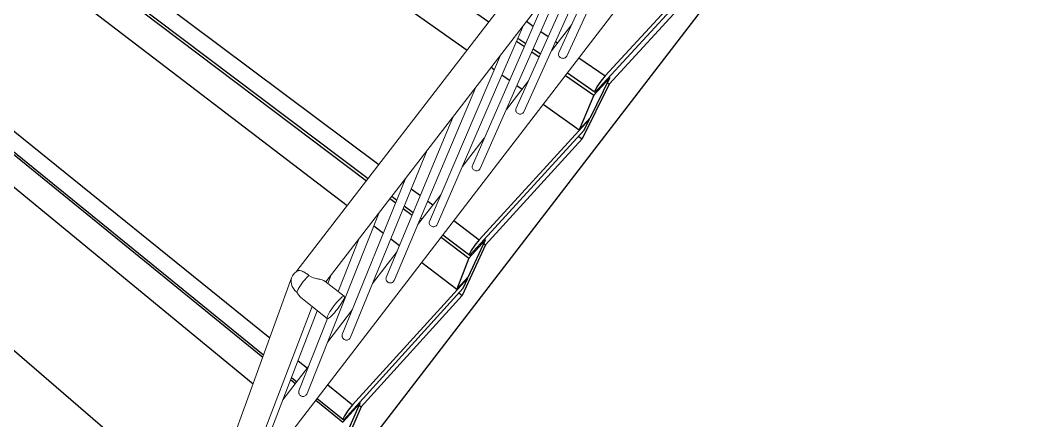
# Model space of a CAD drawing. Header units: millimetres. Extents: x 14140 to 38780, y -11415 to 1223.
# Drawn here: x 34342 to 38316, y -8061 to -6491 of the extents above; entities that cross this region are included whole.
import ezdxf

# ---------------------------------------------------------------- set-up
doc = ezdxf.new("R2010")
doc.units = ezdxf.units.MM
doc.header["$MEASUREMENT"] = 0
doc.layers.add('NewA-Ee_35_10-M_StairsInternal', color=7, linetype='Continuous')
doc.layers.add('NewA-Ss_25_15_60_05-M_BalustradeAndGuardingSystems', color=7, linetype='Continuous')

# ---------------------------------------------------------------- blocks, each defined once
blk = doc.blocks.new('Section Elem_10_2', base_point=(32826.8, -4960.2))
at = {"layer": 'NewA-Ee_35_10-M_StairsInternal', "linetype": 'Continuous'}
blk.add_line((33661.4, -7220.4), (35066.9, -8431.4), dxfattribs=at)
blk = doc.blocks.new('Section Elem_11_2', base_point=(32826.8, -4960.2))
at = {"layer": 'NewA-Ee_35_10-M_StairsInternal', "linetype": 'Continuous'}
for p, q in [((35593.6, -8297.6), (37814.2, -5412.3)), ((34856, -5571.2), (36179.8, -6497.2)), ((34822, -5706.1), (36094.1, -6608.3)), ((34452.6, -6086.1), (35748.3, -7056.5)), ((34406.7, -6144.7), (35699.2, -7120.2)), ((34413.1, -6136.5), (35706, -7111.3)), ((34381.5, -6268.3), (35624.3, -7217.3)), ((37048.7, -6261.5), (36635.2, -6709.3)), ((36596.5, -6772.9), (37025.1, -6308)), ((37013.3, -6346.9), (36650.7, -6741.1)), ((36326.7, -6495.3), (36353.8, -6514.1)), ((36383.6, -6534.8), (36412.3, -6554.7)), ((36287.9, -6572.8), (36318.6, -6594.3)), ((36293.1, -6560.9), (36323.9, -6582.4)), ((36441.2, -6574.7), (36448.8, -6580)), ((36348.1, -6614.9), (36376.5, -6634.8)), ((36353.4, -6603.1), (36381.8, -6622.9)), ((33997.3, -6667.2), (35320.4, -7736.1)), ((36188.3, -6675), (36200.8, -6683.9)), ((36532.8, -6638.3), (36635.2, -6709.3)), ((33959, -6716), (35296, -7803)), ((36230.7, -6705.2), (36260.8, -6726.5)), ((36479.9, -6707.1), (36591.1, -6784.9)), ((36487.7, -6696.9), (36596.5, -6772.9)), ((36635.2, -6709.3), (36618.5, -6729.6)), ((36650, -6714.9), (36653.4, -6717.3)), ((33954.2, -6722.2), (35293, -7811.4)), ((36289.7, -6747), (36309.5, -6761)), ((36650.7, -6741.1), (36545.7, -6956.2)), ((36577.6, -6872.9), (36653.4, -6717.3)), ((36653.4, -6717.3), (36591.1, -6784.9)), ((36603.2, -6752.1), (36594.9, -6768.5)), ((36618.5, -6729.6), (36603.2, -6752.1)), ((36644.1, -6736.5), (36650.7, -6741.1)), ((36591.1, -6784.9), (36534.2, -6920.3)), ((36594.9, -6768.5), (36596.5, -6772.9)), ((33938.2, -6834.2), (35254.8, -7916)), ((36393, -6820.2), (36534.2, -6920.3)), ((36534.2, -6920.3), (36577.6, -6872.9)), ((36574.6, -6879.2), (36142.1, -7351.4)), ((36553.6, -6922.4), (36574.6, -6879.2)), ((36572.9, -6878.1), (36574.6, -6879.2)), ((36105.4, -7412.5), (36553.6, -6922.4)), ((36531.7, -6946.3), (36545.7, -6956.2)), ((36545.7, -6956.2), (36166.8, -7371.4)), ((35840.9, -7125.8), (35845.6, -7129.4)), ((35875.4, -7151.7), (35910.9, -7178.3)), ((35791.5, -7189.9), (35814.1, -7207)), ((35798.4, -7181), (35818.5, -7196.2)), ((35843.6, -7229.2), (35878.6, -7255.7)), ((35848, -7218.4), (35883.1, -7244.9)), ((35939.6, -7199.7), (35960.1, -7215.1)), ((35911.5, -7266.2), (35917.3, -7270.6)), ((35728.6, -7297), (35766.1, -7325.6)), ((35906.9, -7277), (35910.4, -7279.7)), ((36042.1, -7276.5), (36142.1, -7351.4)), ((35795, -7347.6), (35829.4, -7373.9)), ((35992.2, -7341.4), (36100.8, -7423.4)), ((35999.2, -7332.4), (36105.4, -7412.5)), ((36142.1, -7351.4), (36125, -7372.2)), ((36162.8, -7349.7), (36166, -7352.1)), ((36166.8, -7371.4), (36074.7, -7569.9)), ((36099.6, -7495.7), (36166, -7352.1)), ((36166, -7352.1), (36100.8, -7423.4)), ((36125, -7372.2), (36110, -7394.2)), ((36159.6, -7366), (36166.8, -7371.4)), ((36100.8, -7423.4), (36054.2, -7545.6)), ((36110, -7394.2), (36102.6, -7409.5)), ((36102.6, -7409.5), (36105.4, -7412.5)), ((35916.3, -7440.3), (36054.2, -7545.6)), ((36096.9, -7501.5), (35645.2, -7998.4)), ((36054.2, -7545.6), (36099.6, -7495.7)), ((36078.5, -7541.3), (36096.9, -7501.5)), ((36095.4, -7500.4), (36096.9, -7501.5)), ((35610.6, -8056.9), (36078.5, -7541.3)), ((36074.7, -7569.9), (35679.2, -8006.4)), ((36061.7, -7559.9), (36074.7, -7569.9)), ((35431.2, -7825.6), (35467.7, -7855)), ((35402.4, -7900.4), (35421.1, -7915.6)), ((35405.6, -7892), (35426.2, -7908.8)), ((35547.7, -7919.7), (35645.2, -7998.4)), ((35500.9, -7980.5), (35606.8, -8066.7)), ((35506.1, -7973.8), (35606.6, -8055.4)), ((35679.2, -8006.4), (35600.3, -8188.1)), ((35674.8, -7991.8), (35606.8, -8066.7)), ((35627.7, -8019.8), (35613, -8041.4)), ((35618, -8123.1), (35674.8, -7991.8)), ((35645.2, -7998.4), (35627.7, -8019.8)), ((35671.3, -8000), (35679.2, -8006.4)), ((35671.9, -7989.3), (35674.8, -7991.8)), ((35613, -8041.4), (35606.6, -8055.4)), ((35606.6, -8055.4), (35610.6, -8056.9))]:
    blk.add_line(p, q, dxfattribs=at)
blk = doc.blocks.new('Section Elem_14_2', base_point=(32826.8, -4960.2))
at = {"layer": 'NewA-Ss_25_15_60_05-M_BalustradeAndGuardingSystems', "color": 6, "linetype": 'Continuous', "lineweight": 13}
for p, q in [((38214.3, -3860), (35427.1, -7472.9)), ((38316.1, -3913.9), (35540, -7516.3)), ((37541.8, -5325.8), (35206.2, -8363.9)), ((36875.2, -5783.6), (36484.9, -6631.4)), ((36775.9, -5912.5), (36454.4, -6617.8)), ((36689.8, -6024.1), (36316.9, -6849.8)), ((36593.7, -6148.9), (36286.7, -6835.9)), ((36501.1, -6269), (36145.9, -7072.1)), ((36408.2, -6389.6), (36114.7, -7060.6)), ((36314.7, -6510.9), (35978.4, -7288.7)), ((36504.9, -6507.2), (36424.5, -6611.5)), ((36224.9, -6627.5), (35946.1, -7279.8)), ((36452.5, -6625.9), (36452.6, -6623.2)), ((36453, -6628.5), (36452.5, -6625.9)), ((36452.6, -6623.2), (36453.3, -6620.5)), ((36453.8, -6630.3), (36453, -6628.5)), ((36453.3, -6620.5), (36454.4, -6617.8)), ((36454, -6630.9), (36453.8, -6630.3)), ((36455.4, -6633.3), (36454, -6630.9)), ((36457.3, -6635.4), (36455.4, -6633.3)), ((36459.5, -6637.1), (36457.3, -6635.4)), ((36481.1, -6636.3), (36478.7, -6638.2)), ((36483.2, -6634.1), (36481.1, -6636.3)), ((36484.9, -6631.4), (36483.2, -6634.1)), ((36462, -6638.7), (36459.5, -6637.1)), ((36464.7, -6639.8), (36462, -6638.7)), ((36467.5, -6640.3), (36464.7, -6639.8)), ((36467.5, -6640.3), (36468.3, -6640.3)), ((36470.4, -6640.6), (36468.3, -6640.3)), ((36473.3, -6640.3), (36470.4, -6640.6)), ((36476.1, -6639.5), (36473.3, -6640.3)), ((36478.7, -6638.2), (36476.1, -6639.5)), ((36127.9, -6753.4), (35809.1, -7508.8)), ((36334.8, -6728.1), (36248.4, -6840.4)), ((36041.1, -6866), (35777, -7499.5)), ((36284.7, -6844), (36284.8, -6841.3)), ((36285.2, -6846.6), (36284.7, -6844)), ((36284.8, -6841.3), (36285.5, -6838.6)), ((36285.9, -6848.5), (36285.2, -6846.6)), ((36285.5, -6838.6), (36286.7, -6835.9)), ((36286.2, -6849.1), (36285.9, -6848.5)), ((36287.5, -6851.5), (36286.2, -6849.1)), ((36289.4, -6853.7), (36287.5, -6851.5)), ((36291.6, -6855.4), (36289.4, -6853.7)), ((36294, -6857), (36291.6, -6855.4)), ((36296.7, -6858.1), (36294, -6857)), ((36299.6, -6858.7), (36296.7, -6858.1)), ((36299.6, -6858.7), (36300.3, -6858.7)), ((36302.5, -6859), (36300.3, -6858.7)), ((36305.3, -6858.7), (36302.5, -6859)), ((36308.1, -6857.9), (36305.3, -6858.7)), ((36310.7, -6856.6), (36308.1, -6857.9)), ((36313.1, -6854.8), (36310.7, -6856.6)), ((36315.2, -6852.5), (36313.1, -6854.8)), ((36316.9, -6849.8), (36315.2, -6852.5)), ((36161.7, -6953), (36074.6, -7066.3)), ((35937.6, -7000.3), (35636.8, -7732.8)), ((36113.9, -7066.1), (36114, -7063.3)), ((36114.3, -7068.7), (36113.9, -7066.1)), ((36114, -7063.3), (36114.7, -7060.6)), ((36115.1, -7070.6), (36114.3, -7068.7)), ((36115.3, -7071.2), (36115.1, -7070.6)), ((36116.6, -7073.7), (36115.3, -7071.2)), ((36118.4, -7075.8), (36116.6, -7073.7)), ((36145.9, -7072.1), (36144.2, -7074.8)), ((35853.9, -7108.9), (35604.9, -7723.3)), ((36120.7, -7077.6), (36118.4, -7075.8)), ((36123.1, -7079.2), (36120.7, -7077.6)), ((36125.7, -7080.4), (36123.1, -7079.2)), ((36128.6, -7081), (36125.7, -7080.4)), ((36128.6, -7081), (36129.3, -7081)), ((36131.5, -7081.3), (36129.3, -7081)), ((36134.3, -7081.1), (36131.5, -7081.3)), ((36137.1, -7080.3), (36134.3, -7081.1)), ((36139.7, -7078.9), (36137.1, -7080.3)), ((36142.1, -7077.1), (36139.7, -7078.9)), ((36144.2, -7074.8), (36142.1, -7077.1)), ((35990.7, -7175.2), (35900.3, -7292.8)), ((35749.6, -7244.2), (35466.7, -7954)), ((35945.2, -7285.3), (35945.4, -7282.6)), ((35945.6, -7288), (35945.2, -7285.3)), ((35945.4, -7282.6), (35946.1, -7279.8)), ((35946.4, -7289.9), (35945.6, -7288)), ((35946.6, -7290.6), (35946.4, -7289.9)), ((35947.9, -7293.1), (35946.6, -7290.6)), ((35949.7, -7295.2), (35947.9, -7293.1)), ((35951.9, -7297.1), (35949.7, -7295.2)), ((35954.3, -7298.7), (35951.9, -7297.1)), ((35956.9, -7299.9), (35954.3, -7298.7)), ((35959.8, -7300.5), (35956.9, -7299.9)), ((35959.8, -7300.5), (35960.5, -7300.6)), ((35962.6, -7300.8), (35960.5, -7300.6)), ((35965.5, -7300.6), (35962.6, -7300.8)), ((35968.3, -7299.8), (35965.5, -7300.6)), ((35970.9, -7298.5), (35968.3, -7299.8)), ((35973.3, -7296.6), (35970.9, -7298.5)), ((35975.4, -7294.3), (35973.3, -7296.6)), ((35977.1, -7291.7), (35975.4, -7294.3)), ((35978.4, -7288.7), (35977.1, -7291.7)), ((35669.1, -7348.8), (35588.3, -7554.2)), ((35819.3, -7398), (35722.8, -7523.4)), ((35406.1, -7501), (35046, -8488.9)), ((35404, -7517.4), (35404.2, -7509)), ((35404.2, -7509), (35406.1, -7501)), ((35406.1, -7501), (35409.6, -7493.6)), ((35409.6, -7493.6), (35412.1, -7489.3)), ((35412.1, -7489.3), (35417, -7483)), ((35417, -7483), (35423.3, -7477.7)), ((35423.3, -7477.7), (35426.7, -7474.9)), ((35426.7, -7474.9), (35428.5, -7473.9)), ((35427.8, -7473.3), (35427.1, -7472.9)), ((35427.1, -7472.9), (35427.7, -7473.6)), ((35427.7, -7473.6), (35428.2, -7474)), ((35428.5, -7473.9), (35427.8, -7473.3)), ((35431.3, -7473.1), (35428.5, -7473.9)), ((35433.2, -7472.3), (35431.3, -7473.1)), ((35437, -7472.6), (35433.2, -7472.3)), ((35438.7, -7472.4), (35437, -7472.6)), ((35443.4, -7473.8), (35438.7, -7472.4)), ((35444.9, -7473.9), (35443.4, -7473.8)), ((35450.4, -7476.4), (35444.9, -7473.9)), ((35451.8, -7476.7), (35450.4, -7476.4)), ((35456, -7479.1), (35451.8, -7476.7)), ((35451.8, -7515.8), (35457.8, -7508.4)), ((35457.8, -7480.3), (35456, -7479.1)), ((35459.5, -7480.9), (35457.8, -7480.3)), ((35457.8, -7508.4), (35463.8, -7501.3)), ((35463.3, -7483.6), (35459.5, -7480.9)), ((35465.6, -7485.3), (35463.3, -7483.6)), ((35463.8, -7501.3), (35469.6, -7495)), ((35465.6, -7485.3), (35466.7, -7485.8)), ((35468.7, -7486.9), (35466.7, -7485.8)), ((35468.8, -7487), (35468.7, -7486.9)), ((35470.3, -7488.3), (35468.8, -7487)), ((35469.6, -7495), (35473.4, -7491.2)), ((35471.5, -7489.4), (35470.3, -7488.3)), ((35472.5, -7490.3), (35471.5, -7489.4)), ((35473.4, -7491.2), (35472.5, -7490.3)), ((35482.1, -7496.5), (35473.4, -7491.2)), ((35482.1, -7496.5), (35485.6, -7497.7)), ((35491.8, -7500.5), (35485.6, -7497.7)), ((35501.9, -7503.4), (35491.8, -7500.5)), ((35501.9, -7503.4), (35504, -7503.7)), ((35511.6, -7505.8), (35504, -7503.7)), ((35511.6, -7505.8), (35516.4, -7506.6)), ((35520.5, -7507.9), (35516.4, -7506.6)), ((35520.5, -7507.9), (35525.8, -7509)), ((35528, -7509.9), (35525.8, -7509)), ((35528, -7509.9), (35532.6, -7511.3)), ((35561.2, -7488.8), (35548.1, -7522.7)), ((35776.1, -7505.2), (35776.3, -7502.4)), ((35776.5, -7507.9), (35776.1, -7505.2)), ((35776.3, -7502.4), (35777, -7499.5)), ((35777.2, -7509.8), (35776.5, -7507.9)), ((35777.4, -7510.5), (35777.2, -7509.8)), ((35778.7, -7513), (35777.4, -7510.5)), ((35809.1, -7508.8), (35807.8, -7511.7)), ((35405.5, -7525.9), (35404, -7517.4)), ((35408.6, -7534.4), (35405.5, -7525.9)), ((35413.2, -7542.5), (35408.6, -7534.4)), ((35419.3, -7550.1), (35413.2, -7542.5)), ((35426.6, -7556.8), (35419.3, -7550.1)), ((35428.9, -7551.5), (35432.1, -7545.3)), ((35432.1, -7545.3), (35436.1, -7538.5)), ((35436.1, -7538.5), (35440.8, -7531.1)), ((35440.8, -7531.1), (35446.1, -7523.5)), ((35446.1, -7523.5), (35451.8, -7515.8)), ((35533.7, -7512), (35532.6, -7511.3)), ((35533.7, -7512), (35536.7, -7513.7)), ((35536.7, -7513.7), (35612.6, -7573.3)), ((35780.5, -7515.2), (35778.7, -7513)), ((35782.6, -7517.1), (35780.5, -7515.2)), ((35785, -7518.7), (35782.6, -7517.1)), ((35787.7, -7519.9), (35785, -7518.7)), ((35790.5, -7520.6), (35787.7, -7519.9)), ((35790.5, -7520.6), (35791.2, -7520.6)), ((35793.4, -7520.9), (35791.2, -7520.6)), ((35796.2, -7520.7), (35793.4, -7520.9)), ((35799, -7519.9), (35796.2, -7520.7)), ((35801.6, -7518.6), (35799, -7519.9)), ((35804, -7516.7), (35801.6, -7518.6)), ((35806.1, -7514.4), (35804, -7516.7)), ((35807.8, -7511.7), (35806.1, -7514.4)), ((35426.6, -7556.8), (35428.9, -7551.5)), ((35433.1, -7567.2), (35426.6, -7556.8)), ((35440.5, -7576.2), (35433.1, -7567.2)), ((35448.4, -7583.6), (35440.5, -7576.2)), ((35448.4, -7583.6), (35545.5, -7660.6)), ((35589.9, -7589.6), (35584, -7596)), ((35595.4, -7584), (35589.9, -7589.6)), ((35600.4, -7579.4), (35595.4, -7584)), ((35604.7, -7575.9), (35600.4, -7579.4)), ((35608.3, -7573.7), (35604.7, -7575.9)), ((35605.9, -7593.8), (35609.2, -7587.6)), ((35610.9, -7572.8), (35608.3, -7573.7)), ((35609.2, -7587.6), (35611.5, -7582.4)), ((35612.6, -7573.3), (35610.9, -7572.8)), ((35611.5, -7582.4), (35612.9, -7578.1)), ((35613.3, -7575.1), (35612.6, -7573.3)), ((35612.9, -7578.1), (35613.3, -7575.1)), ((35486.2, -7613.6), (35200.9, -8360.6)), ((35506.7, -7629.9), (35296.1, -8175.8)), ((35644.8, -7624.8), (35547.6, -7751.2)), ((35561, -7626), (35556.1, -7633.4)), ((35566.3, -7618.4), (35561, -7626)), ((35572.1, -7610.7), (35566.3, -7618.4)), ((35578, -7603.1), (35572.1, -7610.7)), ((35584, -7596), (35578, -7603.1)), ((35580.1, -7630.6), (35586, -7623.2)), ((35586, -7623.2), (35591.7, -7615.5)), ((35591.7, -7615.5), (35597, -7607.9)), ((35597, -7607.9), (35601.8, -7600.6)), ((35601.8, -7600.6), (35605.9, -7593.8)), ((35546.4, -7660.8), (35434.9, -7944.2)), ((35545.1, -7655.9), (35544.7, -7658.9)), ((35544.7, -7658.9), (35545.5, -7660.6)), ((35546.4, -7651.7), (35545.1, -7655.9)), ((35545.5, -7660.6), (35547.2, -7661)), ((35548.8, -7646.4), (35546.4, -7651.7)), ((35547.2, -7661), (35549.9, -7660)), ((35552, -7640.3), (35548.8, -7646.4)), ((35549.9, -7660), (35553.5, -7657.8)), ((35556.1, -7633.4), (35552, -7640.3)), ((35553.5, -7657.8), (35557.9, -7654.3)), ((35557.9, -7654.3), (35562.9, -7649.7)), ((35562.9, -7649.7), (35568.3, -7644.1)), ((35568.3, -7644.1), (35574.1, -7637.6)), ((35574.1, -7637.6), (35580.1, -7630.6)), ((35604, -7728.9), (35604.2, -7726.1)), ((35604.3, -7731.7), (35604, -7728.9)), ((35604.2, -7726.1), (35604.9, -7723.3)), ((35605, -7733.6), (35604.3, -7731.7)), ((35605.2, -7734.3), (35605, -7733.6)), ((35606.5, -7736.9), (35605.2, -7734.3)), ((35608.2, -7739.1), (35606.5, -7736.9)), ((35610.4, -7741), (35608.2, -7739.1)), ((35612.7, -7742.7), (35610.4, -7741)), ((35615.4, -7743.9), (35612.7, -7742.7)), ((35618.2, -7744.6), (35615.4, -7743.9)), ((35618.2, -7744.6), (35618.9, -7744.7)), ((35621, -7745), (35618.9, -7744.7)), ((35623.9, -7744.7), (35621, -7745)), ((35626.7, -7744), (35623.9, -7744.7)), ((35629.3, -7742.6), (35626.7, -7744)), ((35631.7, -7740.8), (35629.3, -7742.6)), ((35633.8, -7738.5), (35631.7, -7740.8)), ((35635.5, -7735.8), (35633.8, -7738.5)), ((35636.8, -7732.8), (35635.5, -7735.8)), ((35472.4, -7848.8), (35371.9, -7979.5)), ((35434, -7949.9), (35434.2, -7947)), ((35434.2, -7947), (35434.9, -7944.2)), ((35434.3, -7952.7), (35434, -7949.9)), ((35435, -7954.7), (35434.3, -7952.7)), ((35435.2, -7955.4), (35435, -7954.7)), ((35436.4, -7958), (35435.2, -7955.4)), ((35438.1, -7960.3), (35436.4, -7958)), ((35440.3, -7962.2), (35438.1, -7960.3)), ((35442.6, -7963.9), (35440.3, -7962.2)), ((35445.2, -7965.1), (35442.6, -7963.9)), ((35448, -7965.9), (35445.2, -7965.1)), ((35448, -7965.9), (35448.7, -7965.9)), ((35450.9, -7966.2), (35448.7, -7965.9)), ((35453.7, -7966), (35450.9, -7966.2)), ((35456.5, -7965.2), (35453.7, -7966)), ((35459.1, -7963.9), (35456.5, -7965.2)), ((35461.5, -7962), (35459.1, -7963.9)), ((35463.6, -7959.7), (35461.5, -7962)), ((35465.4, -7957), (35463.6, -7959.7)), ((35466.7, -7954), (35465.4, -7957))]:
    blk.add_line(p, q, dxfattribs=at)

msp = doc.modelspace()

# ---------------------------------------------------------------- block references
at = {"layer": 'NewA-Ee_35_10-M_StairsInternal', "lineweight": 0}
for name in ['Section Elem_11_2', 'Section Elem_10_2']:
    msp.add_blockref(name, (32826.8, -4960.2), dxfattribs=at)
at = {"layer": 'NewA-Ss_25_15_60_05-M_BalustradeAndGuardingSystems', "lineweight": 0}
msp.add_blockref('Section Elem_14_2', (32826.8, -4960.2), dxfattribs=at)

doc.saveas('drawing.dxf')
